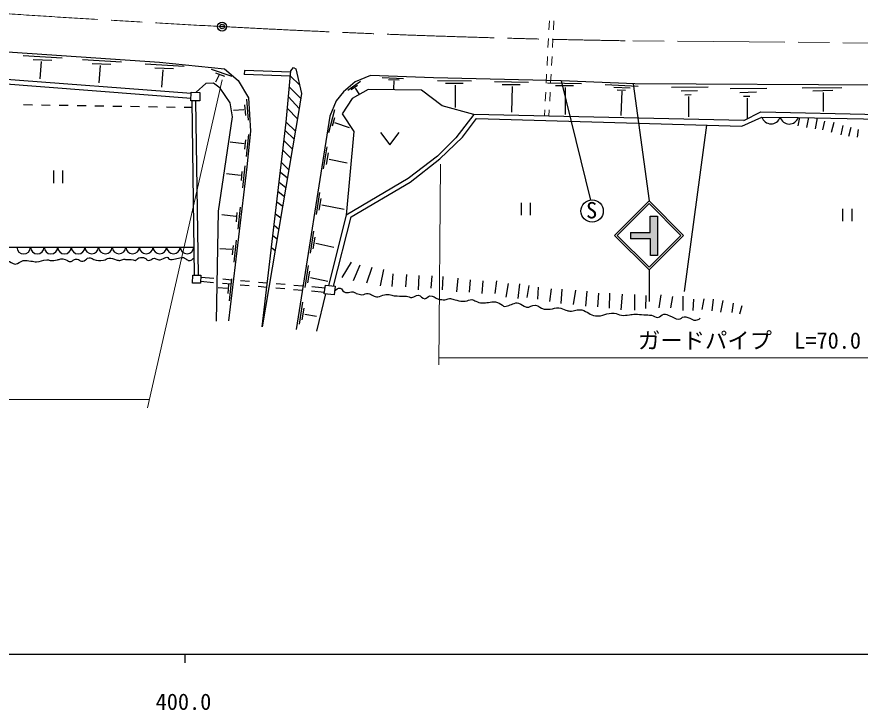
# Model space of a CAD drawing. Units: millimetres at full size, sheet at 1:1000, with parts at other scales. Extents: x 40000 to 680000, y 20000 to 380000.
# Drawn here: x 449185 to 543622, y 198715 to 276425 of the extents above; entities that cross this region are included whole.
import ezdxf
from ezdxf.enums import TextEntityAlignment as Align

# ---------------------------------------------------------------- set-up
doc = ezdxf.new("R2010")
doc.units = ezdxf.units.MM
doc.header["$LTSCALE"] = 1000
doc.header["$PDMODE"] = 32
doc.header["$PDSIZE"] = 500
doc.linetypes.add('CHAIN', pattern=[18.5, 12, -1.5, 3.5, -1.5])
for name, color, linetype, lineweight in [('M-BGD', 7, 'Continuous', 25), ('M-BMK', 2, 'CHAIN', 13), ('M-BMK-SRVR', 3, 'Continuous', 25), ('M-STR-HTXT', 7, 'Continuous', 13), ('M-STR-STRC', 7, 'Continuous', 25), ('M-TTL-BAND', 7, 'Continuous', 25)]:
    doc.layers.add(name, color=color, linetype=linetype, lineweight=lineweight)
doc.styles.add('ＭＳ ゴシック', font='')
doc.styles.get('ＭＳ ゴシック').set_extended_font_data('MS Gothic')

msp = doc.modelspace()

# ---------------------------------------------------------------- hatches: boundary and pattern name
at = {"layer": 'M-STR-STRC'}
msp.add_hatch(color=256, dxfattribs=at).paths.add_polyline_path([(520932, 249668), (520932, 254087), (520101, 254087), (520101, 252246), (517915, 252246), (517915, 251525), (520133, 251525), (520133, 249668)])

# ---------------------------------------------------------------- linework, layer by layer
at = {"layer": 'M-BGD'}
for p, q in [((414696, 274733), (465150, 271359)), ((468699, 267836), (411673, 272196)), ((449908, 272102), (454265, 271825)), ((411661, 271711), (468690, 267311)), ((451007, 271653), (453090, 271557)), ((451896, 271414), (451752, 269465)), ((456529, 271659), (460886, 271382)), ((457628, 271210), (459710, 271115)), ((463551, 271162), (467908, 270885)), ((465150, 271359), (472434, 270586)), ((458516, 270971), (458373, 269022)), ((464650, 270713), (466733, 270618)), ((465538, 270474), (465395, 268525)), ((470961, 270566), (473262, 269760)), ((471447, 270135), (472453, 269785)), ((472434, 270586), (473979, 269305)), ((474673, 270408), (474655, 269958)), ((479852, 270207), (474673, 270408)), ((479349, 264627), (479865, 270361)), ((479865, 270361), (480183, 270761)), ((480183, 270761), (480432, 270595)), ((480432, 270595), (481079, 267838)), ((471829, 269925), (471421, 269091)), ((473979, 269305), (475120, 267339)), ((479811, 269758), (474655, 269958)), ((479811, 269760), (480852, 268806)), ((486232, 268202), (487652, 269232)), ((488781, 269835), (487061, 269133)), ((495855, 269572), (488781, 269835)), ((490095, 269624), (492492, 269525)), ((490787, 269389), (491983, 269353)), ((491405, 269265), (491379, 268370)), ((510159, 269260), (495855, 269572)), ((496291, 269307), (500090, 269237)), ((502666, 269168), (506465, 269098)), ((518373, 268918), (510159, 269260)), ((510159, 269260), (513424, 255893)), ((470329, 268969), (469256, 267971)), ((471224, 268986), (470329, 268969)), ((471961, 268442), (471224, 268986)), ((473084, 266792), (471961, 268442)), ((479703, 268559), (480992, 267285)), ((487061, 269133), (485766, 268034)), ((486630, 268273), (487324, 268772)), ((488523, 268288), (486733, 267261)), ((487059, 268418), (487496, 267804)), ((494500, 268209), (488523, 268288)), ((496817, 266444), (494500, 268209)), ((497173, 268995), (499178, 268995)), ((498273, 268769), (498273, 266280)), ((503548, 268856), (505553, 268856)), ((504648, 268630), (504585, 265738)), ((508621, 269028), (512420, 268957)), ((509502, 268716), (511507, 268716)), ((510602, 268489), (510607, 265482)), ((515054, 268855), (518772, 268673)), ((516026, 268533), (517859, 268455)), ((516400, 268244), (517336, 268213)), ((568075, 268675), (518373, 268918)), ((522500, 268551), (526607, 268586)), ((529079, 268382), (533187, 268417)), ((537114, 268451), (541573, 268509)), ((538308, 268146), (540554, 268205)), ((468685, 267015), (468702, 267981)), ((468702, 267981), (469674, 267964)), ((469674, 267964), (469657, 266998)), ((475120, 267339), (475366, 263618)), ((479603, 267442), (480815, 266153)), ((481079, 267838), (480815, 266153)), ((485766, 268034), (484925, 267002)), ((486733, 267261), (485627, 265549)), ((516946, 268080), (516827, 265375)), ((523577, 268126), (525425, 268188)), ((523974, 267697), (524708, 267705)), ((524388, 267486), (524385, 265227)), ((530156, 267957), (532005, 268019)), ((530554, 267528), (531287, 267536)), ((530967, 267317), (530964, 265058)), ((539490, 267947), (539490, 265818)), ((449929, 266591), (450929, 266575)), ((451929, 266559), (452929, 266543)), ((453929, 266528), (454929, 266512)), ((455929, 266496), (456928, 266480)), ((457928, 266464), (458928, 266448)), ((459928, 266432), (460928, 266416)), ((461928, 266400), (462928, 266384)), ((463927, 266368), (464927, 266352)), ((465927, 266336), (466927, 266320)), ((469657, 266998), (468685, 267015)), ((468784, 267013), (469050, 247484)), ((469543, 247469), (469235, 267005)), ((473330, 265212), (473084, 266792)), ((474694, 266554), (474783, 265376)), ((474917, 267204), (475089, 264847)), ((484925, 267002), (484218, 265306)), ((500345, 265497), (496817, 266444)), ((467927, 266304), (468794, 266290)), ((474592, 265993), (473452, 265911)), ((480815, 266153), (476668, 241683)), ((479488, 266164), (480617, 264983)), ((484765, 265988), (484098, 263413)), ((485627, 265549), (486917, 263575)), ((500345, 265497), (498346, 262856)), ((530609, 264790), (500345, 265497)), ((530609, 264790), (532483, 265760)), ((532483, 265760), (558799, 265192)), ((471781, 254636), (473330, 265212)), ((476668, 241683), (479349, 264627)), ((479349, 264627), (480385, 263613)), ((484218, 265306), (480478, 241387)), ((484757, 265100), (484513, 264169)), ((484762, 264600), (486401, 264007)), ((499097, 262944), (500650, 265050)), ((500650, 265050), (530377, 264168)), ((530377, 264168), (532616, 265198)), ((532616, 265198), (536696, 265151)), ((536827, 265148), (536639, 264223)), ((536696, 265151), (558795, 264695)), ((537854, 265127), (537634, 264024)), ((538816, 265107), (538570, 263884)), ((539635, 264726), (539424, 263779)), ((540662, 264574), (540381, 263463)), ((475366, 263618), (474923, 259629)), ((479241, 263697), (480230, 262701)), ((486917, 263575), (486061, 254214)), ((526431, 264285), (523919, 245625)), ((541668, 264247), (541446, 263182)), ((542581, 264024), (542323, 263018)), ((543408, 263806), (543275, 262956)), ((474778, 262629), (474689, 261610)), ((475122, 263254), (474861, 260788)), ((479106, 262541), (480043, 261597)), ((489892, 263478), (490942, 262078)), ((490942, 262078), (491992, 263478)), ((498346, 262856), (496275, 260820)), ((496549, 260505), (499097, 262944)), ((474632, 262183), (473071, 262368)), ((483889, 261845), (483503, 259376)), ((478982, 261480), (479871, 260584)), ((484041, 261178), (483819, 259879)), ((496275, 260820), (492990, 258291)), ((474723, 259724), (474462, 257259)), ((478822, 260118), (479651, 259283)), ((484146, 260488), (486161, 260064)), ((493214, 257907), (496549, 260505)), ((453290, 259188), (453290, 257788)), ((454340, 257788), (454340, 259188)), ((474233, 258654), (472672, 258839)), ((474923, 259629), (472894, 242367)), ((474379, 259100), (474290, 258081)), ((478693, 259011), (479496, 258366)), ((478563, 257900), (479314, 257297)), ((492990, 258291), (486061, 254214)), ((486628, 253998), (493214, 257907)), ((478441, 256853), (479143, 256288)), ((483088, 256725), (482702, 254256)), ((483241, 256058), (483018, 254759)), ((474181, 255110), (473920, 252644)), ((478307, 255709), (478957, 255187)), ((483346, 255368), (485857, 254878)), ((505675, 255589), (505675, 254189)), ((506725, 254189), (506725, 255589)), ((471544, 242314), (471781, 254636)), ((473690, 254039), (472130, 254224)), ((473837, 254485), (473748, 253466)), ((478150, 254361), (478737, 253889)), ((486061, 254214), (484076, 246320)), ((541665, 254923), (541665, 253523)), ((542715, 253523), (542715, 254923)), ((484638, 246252), (486628, 253998)), ((477998, 253067), (478526, 252643)), ((482413, 252405), (482027, 249936)), ((473746, 251411), (473485, 248946)), ((477864, 251917), (478338, 251536)), ((482565, 251738), (482343, 250439)), ((408014, 250531), (469007, 250628)), ((473256, 250341), (471923, 250421)), ((473402, 250787), (473313, 249767)), ((477707, 250571), (478118, 250240)), ((482671, 251047), (484685, 250623)), ((481814, 248572), (481428, 246103)), ((486618, 248932), (485565, 247194)), ((487584, 248581), (486829, 246843)), ((468872, 246592), (468899, 247488)), ((468899, 247488), (469776, 247462)), ((469776, 247462), (469749, 246565)), ((481966, 247905), (481744, 246606)), ((488936, 248335), (488339, 246580)), ((490243, 248107), (489875, 246264)), ((491297, 247633), (491191, 246212)), ((492824, 247554), (492692, 246159)), ((494193, 247449), (494140, 245843)), ((469749, 246565), (468872, 246592)), ((469756, 246782), (471216, 246655)), ((469770, 247256), (471252, 247130)), ((472212, 246568), (473209, 246482)), ((472249, 247045), (473245, 246960)), ((473235, 247059), (472974, 244594)), ((474242, 246875), (475238, 246790)), ((476234, 246705), (477231, 246620)), ((478227, 246535), (479223, 246450)), ((482071, 247214), (483995, 246808)), ((495667, 247396), (495562, 246001)), ((496905, 247317), (496826, 245843)), ((498582, 247131), (498426, 245586)), ((499941, 246944), (499846, 245547)), ((501359, 246835), (501266, 245430)), ((502904, 246842), (502709, 245430)), ((504211, 246554), (503948, 245009)), ((505475, 246518), (505282, 244851)), ((472744, 245989), (471735, 246049)), ((472891, 246435), (472802, 245415)), ((474205, 246395), (475201, 246309)), ((476197, 246222), (477194, 246136)), ((478190, 246049), (479186, 245963)), ((480182, 245876), (481179, 245790)), ((480220, 246365), (481216, 246280)), ((482175, 245703), (483635, 245576)), ((482213, 246195), (483695, 246068)), ((483612, 245386), (483730, 246362)), ((483730, 246362), (484834, 246228)), ((484834, 246228), (484716, 245252)), ((506528, 246325), (506300, 244956)), ((507564, 246132), (507476, 244763)), ((509038, 245957), (508845, 244517)), ((510214, 245904), (510109, 244289)), ((511741, 245781), (511478, 244184)), ((513023, 245676), (512865, 244008)), ((483733, 245371), (482748, 241203)), ((484716, 245252), (483612, 245386)), ((514339, 245465), (514216, 243903)), ((515568, 245465), (515498, 243780)), ((516990, 245342), (516814, 243587)), ((518341, 245307), (518341, 243552)), ((519623, 245202), (519588, 243727)), ((521290, 245272), (521097, 243815)), ((522624, 245079), (522379, 243798)), ((523765, 245132), (523765, 243499)), ((524959, 244781), (524889, 243517)), ((526117, 244833), (525889, 243622)), ((527171, 244763), (527013, 243482)), ((528241, 244623), (527978, 243306)), ((481169, 244444), (480782, 241975)), ((481321, 243777), (481098, 242479)), ((529400, 244328), (529259, 243271)), ((530365, 244041), (530108, 243113)), ((481426, 243087), (482725, 242865))]:
    msp.add_line(p, q, dxfattribs=at)
msp.add_circle((513610, 254657), 1250, dxfattribs=at)
for centre, radius, start, end in [((533640, 265505), 1069, 196.69485, 341.99058), ((535680, 265481), 1069, 196.69485, 341.99058), ((449947, 250610), 762, 181.03167, 359.15132), ((451472, 250613), 762, 181.03167, 359.15132), ((452996, 250615), 762, 181.03167, 359.15132), ((454521, 250618), 762, 181.03167, 359.15132), ((456046, 250620), 762, 181.03167, 359.15132), ((457571, 250623), 762, 181.03167, 359.15132), ((459096, 250625), 762, 181.03167, 359.15132), ((460620, 250627), 762, 181.03167, 359.15132), ((462145, 250630), 762, 181.03167, 359.15132), ((463670, 250632), 762, 181.03167, 359.15132), ((465195, 250635), 762, 181.03167, 359.15132), ((466720, 250637), 762, 181.03167, 359.15132), ((468244, 250640), 762, 181.03167, 359.15132)]:
    msp.add_arc(centre, radius, start, end, dxfattribs=at)
for points, knots in [([(409164, 240494), (409008, 240557), (408816, 240657), (408763, 240838), (408688, 241091), (409258, 241122), (409236, 241411), (409228, 241514), (409159, 241552), (409107, 241640), (409003, 241815), (408825, 241881), (408834, 242085), (408844, 242296), (409094, 242315), (409164, 242515), (409197, 242610), (409204, 242675), (409178, 242773), (409149, 242887), (409096, 242937), (409049, 243045), (409012, 243133), (408988, 243182), (408963, 243274), (408938, 243368), (408895, 243425), (408920, 243518), (408956, 243648), (409090, 243649), (409164, 243762), (409219, 243845), (409288, 243891), (409279, 243991), (409260, 244194), (409190, 244299), (409092, 244478), (409063, 244531), (409027, 244550), (409006, 244607), (408984, 244671), (408974, 244714), (408992, 244779), (409039, 244945), (409213, 244969), (409250, 245137), (409284, 245292), (409237, 245387), (409193, 245539), (409168, 245626), (409125, 245665), (409107, 245754), (409062, 245974), (409101, 246117), (409193, 246322), (409238, 246423), (409405, 246385), (409416, 246494), (409429, 246636), (409350, 246707), (409314, 246845), (409297, 246909), (409278, 246944), (409276, 247010), (409272, 247109), (409271, 247176), (409327, 247259), (409396, 247362), (409521, 247357), (409562, 247475), (409628, 247663), (409602, 247791), (409556, 247985), (409542, 248044), (409508, 248071), (409505, 248131), (409495, 248346), (409781, 248323), (409944, 248463), (409967, 248482), (409985, 248489), (410002, 248513), (410084, 248638), (410083, 248736), (410172, 248855), (410248, 248958), (410336, 248982), (410460, 249012), (410671, 249064), (410792, 248942), (411008, 248928), (411129, 248920), (411198, 248907), (411318, 248919), (411803, 248966), (412062, 249143), (412549, 249120), (412824, 249107), (412935, 248910), (413208, 248872), (413433, 248840), (413561, 248919), (413781, 248977), (413980, 249029), (414074, 249125), (414278, 249149), (414522, 249177), (414662, 249109), (414899, 249044), (415072, 248996), (415141, 248868), (415320, 248862), (415569, 248855), (415689, 248985), (415931, 249044), (416183, 249105), (416322, 249176), (416581, 249178), (416905, 249180), (417061, 248999), (417383, 248967), (417562, 248950), (417665, 248939), (417842, 248967), (418201, 249026), (418386, 249167), (418750, 249178), (418840, 249180), (418874, 249109), (418960, 249082), (419187, 249010), (419316, 248971), (419552, 248939), (419789, 248906), (419930, 248901), (420164, 248948), (420387, 248993), (420482, 249136), (420708, 249158), (420962, 249184), (421086, 249022), (421339, 248986), (421491, 248965), (421578, 248984), (421731, 248977), (421884, 248970), (421970, 248928), (422123, 248948), (422319, 248975), (422402, 249124), (422600, 249120), (422802, 249116), (422892, 248999), (423088, 248948), (423275, 248899), (423382, 248865), (423575, 248862), (423780, 248859), (423895, 248898), (424091, 248958), (424387, 249048), (424510, 249308), (424817, 249273), (425118, 249239), (425184, 248909), (425486, 248881), (425589, 248872), (425644, 248919), (425744, 248948), (425898, 248993), (425977, 249047), (426136, 249072), (426464, 249125), (426656, 249087), (426986, 249044), (427074, 249032), (427108, 248965), (427196, 248958), (427599, 248926), (427833, 248947), (428228, 249034), (428528, 249101), (428666, 249278), (428973, 249283), (429187, 249286), (429289, 249170), (429499, 249130), (429760, 249080), (429911, 249067), (430177, 249063), (430533, 249058), (430732, 249169), (431085, 249130), (431389, 249096), (431540, 248983), (431840, 248920), (432002, 248885), (432096, 248826), (432260, 248853), (432543, 248899), (432655, 249089), (432939, 249130), (433209, 249169), (433349, 249013), (433617, 248958), (433966, 248886), (434162, 248759), (434515, 248805), (434736, 248834), (434829, 248974), (435050, 249006), (435306, 249043), (435452, 248969), (435709, 248958), (436116, 248940), (436346, 248899), (436751, 248939), (437030, 248966), (437178, 249048), (437458, 249063), (437832, 249083), (438033, 248846), (438404, 248900), (438576, 248926), (438656, 249001), (438824, 249044), (439165, 249130), (439371, 249124), (439722, 249111), (439890, 249104), (439966, 248993), (440133, 248986), (440538, 248970), (440761, 249058), (441165, 249082), (441419, 249097), (441563, 249115), (441815, 249082), (442136, 249040), (442277, 248780), (442598, 248814), (442849, 248841), (442933, 249028), (443172, 249111), (443413, 249194), (443557, 249258), (443812, 249244), (444248, 249220), (444408, 248796), (444844, 248814), (445110, 248826), (445236, 248957), (445494, 249025), (445840, 249116), (446051, 249224), (446401, 249149), (446521, 249123), (446471, 248919), (446592, 248900), (447020, 248833), (447260, 249008), (447691, 249053), (447862, 249071), (447961, 249087), (448131, 249063), (448492, 249012), (448635, 248734), (449000, 248719), (449385, 248703), (449528, 249042), (449908, 249101), (450237, 249153), (450427, 249086), (450758, 249053), (451006, 249029), (451141, 248935), (451389, 248958), (451842, 248999), (452073, 249170), (452526, 249206), (452685, 249219), (452768, 249132), (452927, 249130), (453241, 249125), (453425, 249102), (453730, 249178), (453875, 249213), (453945, 249276), (454093, 249302), (454393, 249354), (454848, 249101), (454848, 249101)], [0, 0, 0, 0, 1, 1, 1, 2, 2, 2, 3, 3, 3, 4, 4, 4, 5, 5, 5, 6, 6, 6, 7, 7, 7, 8, 8, 8, 9, 9, 9, 10, 10, 10, 11, 11, 11, 12, 12, 12, 13, 13, 13, 14, 14, 14, 15, 15, 15, 16, 16, 16, 17, 17, 17, 18, 18, 18, 19, 19, 19, 20, 20, 20, 21, 21, 21, 22, 22, 22, 23, 23, 23, 24, 24, 24, 25, 25, 25, 26, 26, 26, 27, 27, 27, 28, 28, 28, 29, 29, 29, 30, 30, 30, 31, 31, 31, 32, 32, 32, 33, 33, 33, 34, 34, 34, 35, 35, 35, 36, 36, 36, 37, 37, 37, 38, 38, 38, 39, 39, 39, 40, 40, 40, 41, 41, 41, 42, 42, 42, 43, 43, 43, 44, 44, 44, 45, 45, 45, 46, 46, 46, 47, 47, 47, 48, 48, 48, 49, 49, 49, 50, 50, 50, 51, 51, 51, 52, 52, 52, 53, 53, 53, 54, 54, 54, 55, 55, 55, 56, 56, 56, 57, 57, 57, 58, 58, 58, 59, 59, 59, 60, 60, 60, 61, 61, 61, 62, 62, 62, 63, 63, 63, 64, 64, 64, 65, 65, 65, 66, 66, 66, 67, 67, 67, 68, 68, 68, 69, 69, 69, 70, 70, 70, 71, 71, 71, 72, 72, 72, 73, 73, 73, 74, 74, 74, 75, 75, 75, 76, 76, 76, 77, 77, 77, 78, 78, 78, 79, 79, 79, 80, 80, 80, 81, 81, 81, 82, 82, 82, 83, 83, 83, 84, 84, 84, 85, 85, 85, 86, 86, 86, 87, 87, 87, 88, 88, 88, 89, 89, 89, 90, 90, 90, 91, 91, 91, 92, 92, 92, 93, 93, 93, 94, 94, 94, 95, 95, 95, 96, 96, 96, 97, 97, 97, 97]), ([(454848, 249101), (455000, 249026), (455108, 248962), (455271, 249006), (455398, 249040), (455431, 249140), (455552, 249190), (455699, 249252), (455794, 249290), (455953, 249273), (456155, 249251), (456215, 249053), (456418, 249037), (456541, 249028), (456616, 249040), (456730, 249088), (456956, 249185), (457020, 249399), (457265, 249420), (457449, 249435), (457554, 249366), (457717, 249279), (457752, 249261), (457750, 249219), (457787, 249209), (458206, 249096), (458474, 249050), (458896, 249152), (459141, 249212), (459252, 249339), (459501, 249381), (459825, 249436), (460000, 249260), (460323, 249197), (460476, 249166), (460562, 249105), (460718, 249127), (460902, 249152), (460992, 249227), (461176, 249254), (461248, 249264), (461289, 249240), (461361, 249235), (461697, 249213), (461886, 249226), (462221, 249190), (462310, 249181), (462357, 249111), (462444, 249133), (462625, 249179), (462653, 249361), (462832, 249413), (463095, 249489), (463277, 249475), (463531, 249375), (463662, 249323), (463674, 249189), (463807, 249141), (463901, 249108), (463966, 249116), (464062, 249141), (464264, 249195), (464337, 249357), (464546, 249371), (464715, 249382), (464787, 249253), (464953, 249222), (465056, 249203), (465118, 249185), (465221, 249205), (465524, 249265), (465657, 249439), (465964, 249473), (466158, 249494), (466198, 249227), (466393, 249218), (466961, 249190), (467263, 249485), (467829, 249446), (467950, 249438), (467990, 249348), (468097, 249293), (468248, 249215), (468319, 249112), (468489, 249102), (468646, 249093), (468736, 249160), (468861, 249255), (468931, 249307), (468961, 249333), (469024, 249407)], [0, 0, 0, 0, 1, 1, 1, 2, 2, 2, 3, 3, 3, 4, 4, 4, 5, 5, 5, 6, 6, 6, 7, 7, 7, 8, 8, 8, 9, 9, 9, 10, 10, 10, 11, 11, 11, 12, 12, 12, 13, 13, 13, 14, 14, 14, 15, 15, 15, 16, 16, 16, 17, 17, 17, 18, 18, 18, 19, 19, 19, 20, 20, 20, 21, 21, 21, 22, 22, 22, 23, 23, 23, 24, 24, 24, 25, 25, 25, 26, 26, 26, 27, 27, 27, 28, 28, 28, 29, 29, 29, 30, 30, 30, 30]), ([(484772, 245712), (484953, 245879), (485139, 246070), (485401, 246004), (485618, 245949), (485627, 245725), (485823, 245617), (485941, 245553), (486016, 245517), (486150, 245512), (486417, 245503), (486563, 245612), (486829, 245594), (486984, 245584), (487044, 245479), (487192, 245430), (487437, 245350), (487577, 245284), (487836, 245278), (488116, 245271), (488259, 245460), (488538, 245430), (488755, 245407), (488835, 245258), (489041, 245184), (489253, 245109), (489378, 245043), (489603, 245056), (489912, 245074), (490059, 245222), (490363, 245278), (490561, 245314), (490677, 245311), (490878, 245301), (491107, 245290), (491225, 245207), (491451, 245173), (491574, 245154), (491643, 245144), (491767, 245138), (492174, 245116), (492404, 245152), (492809, 245114), (493056, 245091), (493182, 244951), (493429, 244974), (493729, 245001), (493855, 245254), (494155, 245231), (494473, 245207), (494550, 244808), (494869, 244833), (495113, 244853), (495176, 245098), (495419, 245138), (495819, 245204), (496005, 244886), (496402, 244798), (496680, 244736), (496842, 244711), (497127, 244716), (497331, 244720), (497427, 244845), (497630, 244857), (497714, 244862), (497759, 244829), (497841, 244810), (498075, 244754), (498201, 244703), (498438, 244658), (498808, 244586), (499021, 244530), (499397, 244552), (499697, 244570), (499846, 244749), (500146, 244728), (500330, 244715), (500404, 244598), (500579, 244541), (500857, 244449), (501012, 244367), (501305, 244354), (501576, 244341), (501725, 244402), (501995, 244424), (502306, 244449), (502483, 244515), (502791, 244471), (503127, 244422), (503275, 244255), (503575, 244096), (503666, 244048), (503695, 243946), (503797, 243956), (504313, 244003), (504554, 244248), (505061, 244354), (505183, 244379), (505256, 244348), (505377, 244318), (505747, 244229), (505883, 243975), (506255, 243897), (506643, 243816), (506854, 244127), (507249, 244096), (507664, 244064), (507812, 243736), (508221, 243663), (508486, 243616), (508642, 243654), (508911, 243675), (509292, 243704), (509502, 243828), (509882, 243792), (510205, 243761), (510366, 243644), (510678, 243558), (510851, 243510), (510944, 243453), (511123, 243441), (511645, 243406), (511947, 243689), (512457, 243569), (513097, 243419), (513347, 242960), (514002, 242902), (514818, 242830), (515255, 243275), (516073, 243230), (516416, 243211), (516576, 243030), (516915, 242973), (517250, 242916), (517444, 243001), (517781, 243031), (518038, 243054), (518179, 243095), (518437, 243101), (518817, 243110), (519028, 243046), (519408, 243019), (519737, 242997), (519927, 243035), (520251, 242973), (520543, 242916), (520679, 242720), (520976, 242739), (521272, 242758), (521351, 243052), (521643, 243101), (521904, 243145), (522046, 243005), (522298, 242926), (522700, 242799), (522884, 242529), (523305, 242540), (523565, 242546), (523656, 242772), (523913, 242809), (524074, 242832), (524165, 242775), (524323, 242739), (524690, 242653), (524866, 242350), (525236, 242423), (525437, 242462), (525548, 242510), (525716, 242633)], [0, 0, 0, 0, 1, 1, 1, 2, 2, 2, 3, 3, 3, 4, 4, 4, 5, 5, 5, 6, 6, 6, 7, 7, 7, 8, 8, 8, 9, 9, 9, 10, 10, 10, 11, 11, 11, 12, 12, 12, 13, 13, 13, 14, 14, 14, 15, 15, 15, 16, 16, 16, 17, 17, 17, 18, 18, 18, 19, 19, 19, 20, 20, 20, 21, 21, 21, 22, 22, 22, 23, 23, 23, 24, 24, 24, 25, 25, 25, 26, 26, 26, 27, 27, 27, 28, 28, 28, 29, 29, 29, 30, 30, 30, 31, 31, 31, 32, 32, 32, 33, 33, 33, 34, 34, 34, 35, 35, 35, 36, 36, 36, 37, 37, 37, 38, 38, 38, 39, 39, 39, 40, 40, 40, 41, 41, 41, 42, 42, 42, 43, 43, 43, 44, 44, 44, 45, 45, 45, 46, 46, 46, 47, 47, 47, 48, 48, 48, 49, 49, 49, 50, 50, 50, 51, 51, 51, 52, 52, 52, 53, 53, 53, 54, 54, 54, 55, 55, 55, 56, 56, 56, 56])]:
    msp.add_open_spline(points, degree=3, knots=knots, dxfattribs=at)
at = {"layer": 'M-BMK'}
msp.add_line((572172, 273259), (517319, 273744), dxfattribs=at)
for centre, radius, start, end in [((574323, 2194582), 1921962, 264.52486, 266.95323), ((536420, 1456141), 1182550, 266.88543, 269.07448)]:
    msp.add_arc(centre, radius, start, end, dxfattribs=at)
at = {"layer": 'M-BMK-SRVR'}
msp.add_circle((472169, 275337), 500, dxfattribs=at)
msp.add_point((472169, 275337), dxfattribs=at)
at = {"layer": 'M-STR-HTXT'}
for p, q in [((508818, 275978), (508767, 274979)), ((509321, 275975), (509270, 274976)), ((508716, 273980), (508665, 272982)), ((509219, 273978), (509168, 272979)), ((508614, 271983), (508563, 270984)), ((509117, 271980), (509066, 270982)), ((472165, 269381), (463829, 232611)), ((508512, 269986), (508461, 268987)), ((509015, 269983), (508964, 268984)), ((508410, 267988), (508359, 266989)), ((508913, 267985), (508862, 266987)), ((508308, 265991), (508273, 265312)), ((508811, 265988), (508776, 265300)), ((496635, 259919), (496451, 237421)), ((496457, 238211), (566559, 238211)), ((414061, 233552), (464042, 233552))]:
    msp.add_line(p, q, dxfattribs=at)
at = {"layer": 'M-STR-STRC'}
for p, q in [((518195, 268925), (519979, 255785)), ((516118, 251924), (519979, 255785)), ((516415, 251924), (519979, 255488)), ((519979, 255785), (523840, 251924)), ((519979, 255488), (523543, 251924)), ((520101, 252246), (520101, 254087)), ((520101, 254087), (520932, 254087)), ((520932, 254087), (520932, 249668)), ((517915, 252246), (517915, 251525)), ((517915, 252246), (520101, 252246)), ((519979, 248063), (516118, 251924)), ((519979, 248360), (516415, 251924)), ((520133, 251525), (517915, 251525)), ((523840, 251924), (519979, 248063)), ((523543, 251924), (519979, 248360)), ((520133, 249668), (520133, 251525)), ((520932, 249668), (520133, 249668)), ((519979, 248063), (519979, 244507))]:
    msp.add_line(p, q, dxfattribs=at)
at = {"layer": 'M-TTL-BAND'}
for p, q in [((40000, 205000), (579000, 205000)), ((468000, 205000), (468000, 204000))]:
    msp.add_line(p, q, dxfattribs=at)

# ---------------------------------------------------------------- texts
at = {"layer": 'M-BGD', "style": 'ＭＳ ゴシック'}
msp.add_text('S', height=1833, dxfattribs=at).set_placement((512931, 253283), align=Align.BOTTOM_LEFT)
at = {"layer": 'M-STR-HTXT', "style": 'ＭＳ ゴシック'}
msp.add_text('ガードパイプ  L=70.0', height=1833, dxfattribs=at).set_placement((518745, 238685), align=Align.BOTTOM_LEFT)
at = {"layer": 'M-TTL-BAND', "style": 'ＭＳ ゴシック'}
msp.add_text('400.0', height=1833, dxfattribs=at).set_placement((467844, 198195), align=Align.BOTTOM_CENTER)

doc.saveas('drawing.dxf')
